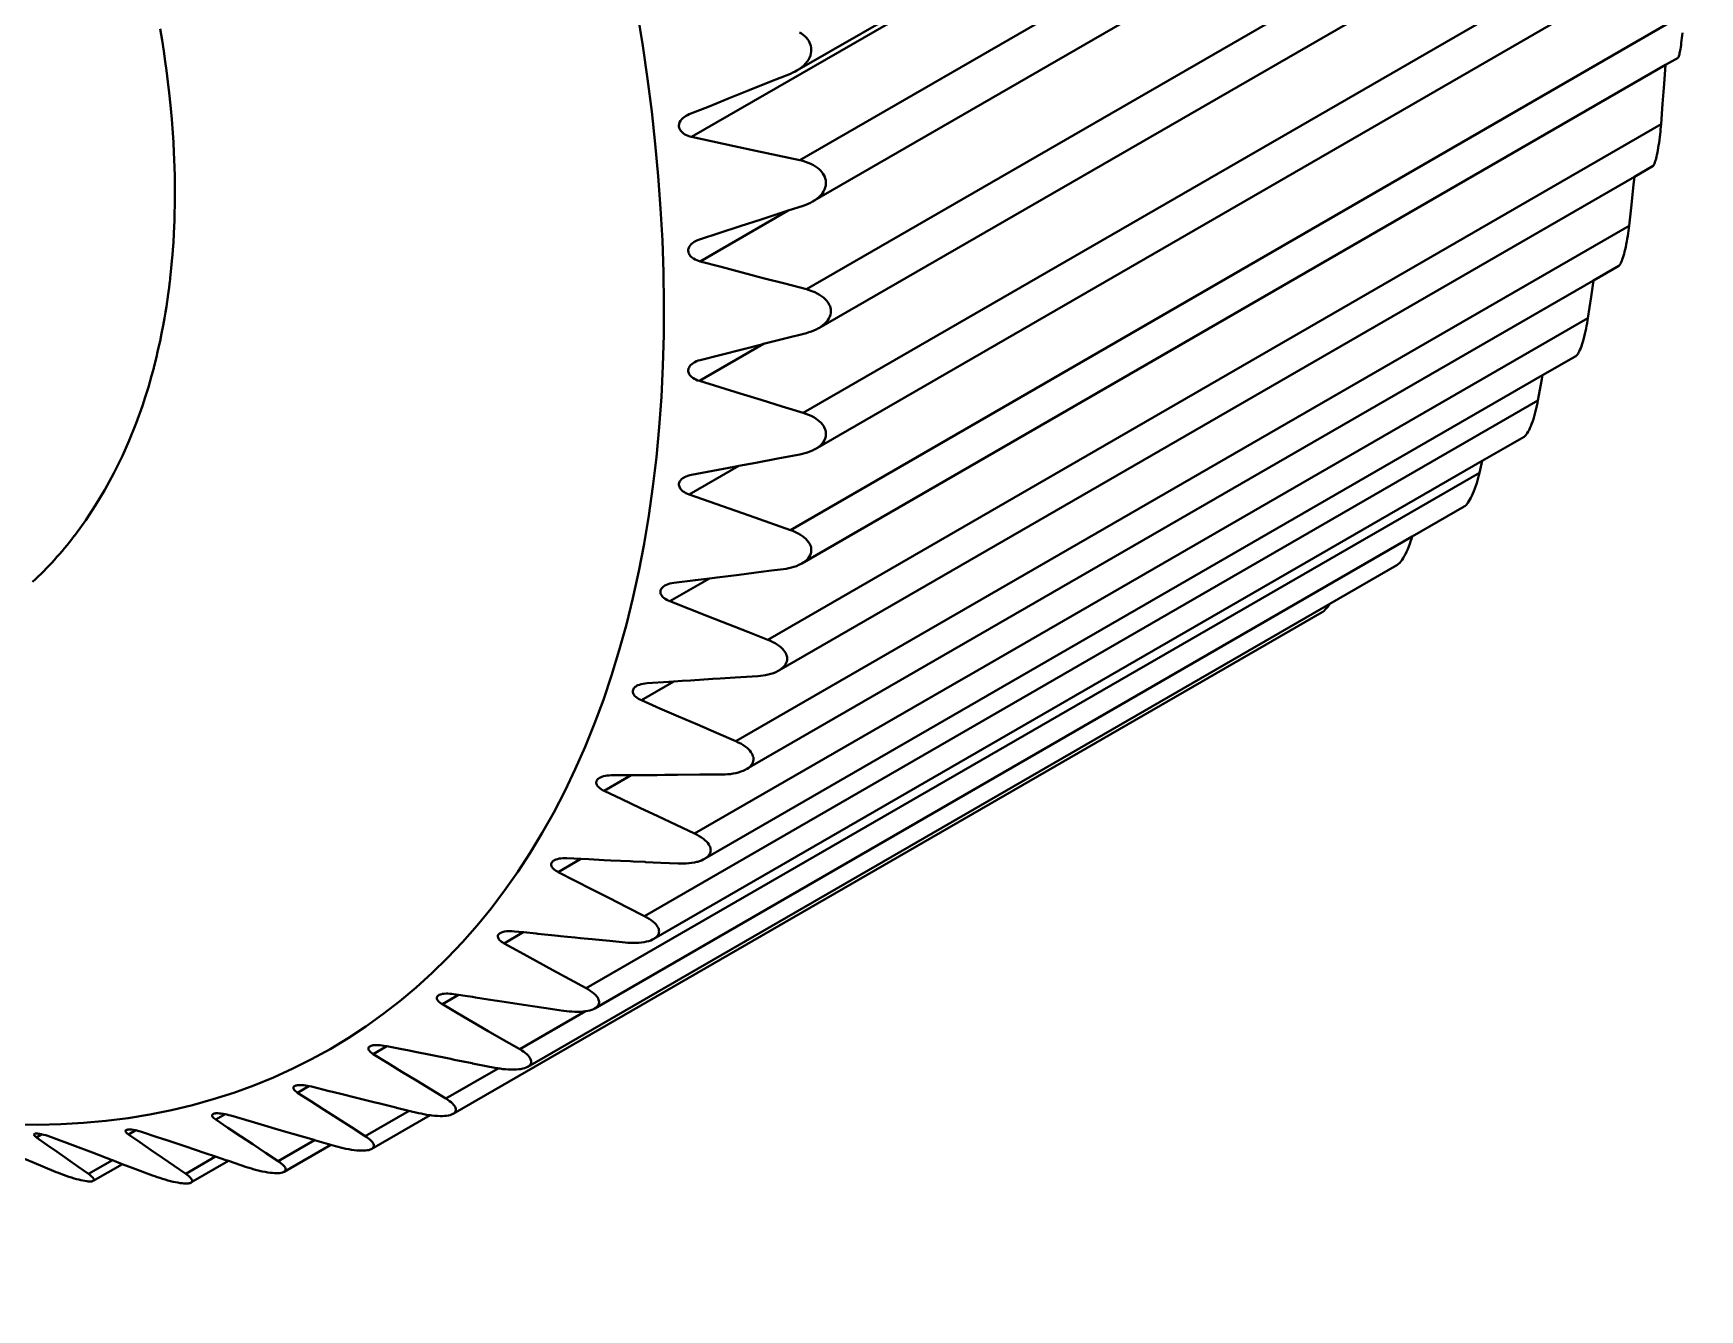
# Model space of a CAD drawing. Header units: millimetres. Extents: x 15 to 415, y 5 to 292.
# Drawn here: x 333.698 to 336.539, y 120.705 to 122.882 of the extents above; entities that cross this region are included whole.
import ezdxf

# ---------------------------------------------------------------- set-up
doc = ezdxf.new("R2010")
doc.units = ezdxf.units.MM
doc.layers.add('Geometries', color=7, linetype='Continuous')

msp = doc.modelspace()

# ---------------------------------------------------------------- linework, layer by layer
at = {"layer": 'Geometries', "linetype": 'Continuous', "lineweight": 40}
for p, q in [((334.8203, 122.7057), (336.5239, 123.6893)), ((334.9994, 122.8189), (336.5114, 123.6918)), ((336.5282, 123.5455), (335.0048, 122.666)), ((335.0266, 122.5954), (336.5336, 123.4655)), ((336.5394, 123.3254), (335.016, 122.4458)), ((335.0371, 122.3796), (336.5365, 123.2452)), ((336.534, 123.1145), (335.0106, 122.235)), ((335.031, 122.1732), (336.5175, 123.0315)), ((336.512, 122.9146), (334.9886, 122.0351)), ((335.0082, 121.9779), (336.4814, 122.8285)), ((336.4814, 122.8285), (336.5026, 122.8407)), ((336.4736, 122.7274), (334.9502, 121.8478)), ((336.4283, 122.6379), (336.4599, 122.6562)), ((334.9689, 121.7953), (336.4283, 122.6379)), ((334.8348, 122.4933), (334.985, 122.58)), ((334.985, 122.58), (335.0106, 122.5884)), ((336.419, 122.5543), (334.8956, 121.6747)), ((336.3582, 122.461), (336.4016, 122.486)), ((334.9134, 121.6268), (336.3582, 122.461)), ((336.3488, 122.3966), (335.2891, 121.7848)), ((334.8334, 122.2894), (334.9428, 122.3525)), ((336.2715, 122.299), (336.3281, 122.3317)), ((333.903, 122.3121), (333.9028, 122.3114)), ((334.8422, 121.4738), (336.2715, 122.299)), ((336.2635, 122.2558), (334.7401, 121.3762)), ((336.1683, 122.153), (336.24, 122.1943)), ((334.7559, 121.3375), (336.1683, 122.153)), ((334.8161, 122.0956), (334.9006, 122.1444)), ((336.1684, 122.153), (336.1638, 122.1329)), ((336.1638, 122.1329), (334.6404, 121.2533)), ((336.0491, 122.0238), (336.1379, 122.0751)), ((334.6551, 121.219), (336.0491, 122.0238)), ((335.9087, 121.9091), (336.0228, 121.975)), ((334.783, 121.9135), (334.8507, 121.9526)), ((334.9563, 121.9658), (334.977, 121.9684)), ((334.4135, 121.0391), (335.8955, 121.8947)), ((334.5407, 121.1193), (335.9087, 121.9091)), ((334.7345, 121.7446), (334.7899, 121.7766)), ((334.7854, 121.7763), (334.7899, 121.7766)), ((334.7899, 121.7766), (334.8044, 121.7775)), ((334.8254, 121.5171), (335.2837, 121.7817)), ((335.2891, 121.7848), (335.2837, 121.7817)), ((334.6709, 121.5902), (334.717, 121.6168)), ((334.6833, 121.6166), (334.7169, 121.6168)), ((334.7613, 121.6171), (334.7743, 121.6172)), ((334.7839, 121.6173), (334.7743, 121.6172)), ((334.5927, 121.4516), (334.6314, 121.4739)), ((334.6076, 121.4751), (334.6313, 121.4739)), ((334.7409, 121.4687), (334.7418, 121.4686)), ((334.7675, 121.4674), (334.7418, 121.4686)), ((334.7974, 121.4661), (334.7675, 121.4674)), ((334.5005, 121.3299), (334.5332, 121.3487)), ((334.5179, 121.3503), (334.5331, 121.3487)), ((334.5331, 121.3487), (334.534, 121.3487)), ((334.6088, 121.3411), (334.5965, 121.3423)), ((334.6219, 121.3398), (334.6088, 121.3411)), ((334.707, 121.3313), (334.6805, 121.334)), ((334.3951, 121.226), (334.4228, 121.242)), ((334.4148, 121.2432), (334.4227, 121.242)), ((334.4227, 121.242), (334.4342, 121.2402)), ((334.4463, 121.2384), (334.4342, 121.2402)), ((334.6394, 121.2141), (334.5271, 121.1493)), ((334.6017, 121.215), (334.5684, 121.22)), ((334.6025, 121.2149), (334.6017, 121.215)), ((334.2774, 121.1409), (334.3007, 121.1544)), ((334.2992, 121.1547), (334.3007, 121.1544)), ((334.3007, 121.1544), (334.3259, 121.1493)), ((334.4462, 121.1253), (334.4151, 121.1314)), ((334.4904, 121.1166), (334.4011, 121.065)), ((334.4846, 121.1177), (334.4701, 121.1205)), ((334.1482, 121.0751), (334.1677, 121.0864)), ((334.172, 121.0854), (334.2022, 121.0779)), ((334.0087, 121.0293), (334.0245, 121.0384)), ((334.3383, 121.0444), (334.2634, 121.0011)), ((334.2747, 120.9792), (334.3742, 121.0366)), ((334.3157, 121.0499), (334.2864, 121.0571)), ((334.3382, 121.0444), (334.3544, 121.0404)), ((333.8599, 121.0038), (333.8723, 121.0109)), ((333.7031, 120.9987), (333.7123, 121.0041)), ((333.8871, 121.0068), (333.9038, 121.0012)), ((334.1773, 120.9941), (334.1151, 120.9582)), ((334.1253, 120.9399), (334.2051, 120.986)), ((334.1773, 120.9941), (334.2051, 120.9861)), ((334.2051, 120.9861), (334.2129, 120.9838)), ((333.8323, 120.9598), (333.7917, 120.9364)), ((333.7995, 120.9246), (333.8494, 120.9534)), ((333.8323, 120.9598), (333.8493, 120.9534)), ((334.0083, 120.966), (333.9575, 120.9366)), ((333.9664, 120.9217), (334.0303, 120.9586)), ((334.0303, 120.9586), (334.0612, 120.9483))]:
    msp.add_line(p, q, dxfattribs=at)
at = {"layer": 'Geometries', "linetype": 'Continuous', "lineweight": 40, "flags": 128}
for points in [[(333.939, 122.6024), (333.939, 122.6066), (333.939, 122.6144), (333.939, 122.6211), (333.9389, 122.6274), (333.9387, 122.6394), (333.9383, 122.6533), (333.9379, 122.6671), (333.9374, 122.6791), (333.9364, 122.697), (333.9349, 122.7199), (333.9337, 122.736), (333.9315, 122.7598), (333.9293, 122.7809), (333.9272, 122.7997), (333.9247, 122.8191), (333.9226, 122.8345), (333.9201, 122.8519), (333.9171, 122.8709), (333.914, 122.89)], [(335.0045, 122.8841), (335.0078, 122.8819), (335.011, 122.8795), (335.014, 122.8769), (335.0162, 122.8746), (335.0182, 122.8721), (335.0199, 122.8695), (335.0214, 122.8668), (335.0227, 122.864), (335.0236, 122.861), (335.0242, 122.858), (335.0244, 122.855), (335.0243, 122.8514), (335.0238, 122.8478), (335.0228, 122.8444), (335.0214, 122.8409), (335.0196, 122.8375), (335.0174, 122.8343), (335.0146, 122.8309), (335.0115, 122.8277), (335.008, 122.8247), (335.0043, 122.822), (335.0006, 122.8196), (334.9994, 122.8189)], [(336.5026, 122.8407), (336.5029, 122.841), (336.5033, 122.8417), (336.5037, 122.8426), (336.5041, 122.8437), (336.5045, 122.845), (336.5049, 122.8466), (336.5053, 122.8485), (336.5057, 122.8507), (336.5062, 122.8531), (336.5066, 122.8557), (336.5071, 122.8591), (336.5076, 122.8627), (336.5081, 122.8664), (336.5085, 122.8705), (336.509, 122.8746), (336.5094, 122.8788), (336.5099, 122.8836)], [(336.4814, 122.8285), (336.4789, 122.7962), (336.4763, 122.762), (336.4736, 122.7274)], [(334.8161, 122.7444), (334.8499, 122.7579), (334.8841, 122.7717), (334.9186, 122.7855), (334.9534, 122.7995), (334.9886, 122.8136)], [(334.9994, 122.8189), (334.9967, 122.8174), (334.9927, 122.8154), (334.9886, 122.8136)], [(334.8203, 122.7057), (334.8173, 122.7065), (334.8143, 122.7075), (334.8114, 122.7087), (334.8087, 122.7101), (334.8066, 122.7115), (334.8046, 122.7131), (334.8028, 122.7148), (334.8016, 122.7164), (334.8005, 122.718), (334.7996, 122.7198), (334.799, 122.7217), (334.7987, 122.7236), (334.7986, 122.7255), (334.7988, 122.7272), (334.7992, 122.7289), (334.7998, 122.7306), (334.8012, 122.7331), (334.8029, 122.7354), (334.805, 122.7376), (334.8074, 122.7396), (334.81, 122.7414), (334.8107, 122.7418)], [(334.8107, 122.7418), (334.813, 122.743), (334.8161, 122.7444)], [(336.4599, 122.6562), (336.4603, 122.6565), (336.4609, 122.6571), (336.4614, 122.6579), (336.462, 122.6591), (336.4626, 122.6605), (336.4632, 122.6622), (336.4638, 122.6641), (336.4645, 122.6664), (336.4651, 122.6688), (336.4659, 122.672), (336.4666, 122.6754), (336.4674, 122.679), (336.4681, 122.683), (336.4688, 122.687), (336.4694, 122.6911), (336.4701, 122.6959), (336.4708, 122.7007), (336.4714, 122.7055), (336.4719, 122.7102), (336.4724, 122.7146), (336.4728, 122.7189), (336.4732, 122.7232), (336.4736, 122.7274)], [(335.0048, 122.666), (334.9672, 122.674), (334.9299, 122.682), (334.893, 122.69), (334.8565, 122.6979), (334.8203, 122.7057)], [(335.0048, 122.666), (335.0097, 122.6648), (335.0145, 122.6634), (335.0192, 122.6617), (335.0237, 122.6597), (335.0281, 122.6574), (335.0315, 122.6554), (335.0347, 122.6531), (335.0377, 122.6506), (335.0405, 122.6479), (335.0425, 122.6456), (335.0443, 122.6431), (335.0459, 122.6405), (335.0472, 122.6378), (335.0482, 122.635), (335.0489, 122.6321), (335.0493, 122.6292), (335.0494, 122.6263), (335.049, 122.6228), (335.0482, 122.6195), (335.047, 122.6162), (335.0453, 122.6129), (335.0432, 122.6097), (335.0409, 122.6068), (335.0378, 122.6036), (335.0344, 122.6007), (335.0308, 122.598), (335.0269, 122.5956), (335.0266, 122.5954)], [(336.4283, 122.6379), (336.4268, 122.6248), (336.423, 122.5897), (336.419, 122.5543)], [(333.9389, 122.5977), (333.9389, 122.5978), (333.939, 122.6024)], [(333.9096, 122.339), (333.9113, 122.3464), (333.9137, 122.3573), (333.9164, 122.3701), (333.919, 122.384), (333.9213, 122.3967), (333.923, 122.4068), (333.9246, 122.4163), (333.9259, 122.425), (333.9264, 122.4283), (333.9271, 122.4336), (333.9281, 122.4412), (333.9292, 122.449), (333.9299, 122.4549), (333.9304, 122.4588), (333.9307, 122.4622), (333.9312, 122.4659), (333.9316, 122.4702), (333.9328, 122.4818), (333.934, 122.4941), (333.9349, 122.5044), (333.9355, 122.5131), (333.9364, 122.5257), (333.9372, 122.5407), (333.9378, 122.5527), (333.9382, 122.5624), (333.9384, 122.5688), (333.9386, 122.5772), (333.9388, 122.5877), (333.9389, 122.5977)], [(334.8334, 122.5306), (334.8681, 122.5419), (334.9032, 122.5533), (334.9387, 122.5649), (334.9744, 122.5766), (334.985, 122.58)], [(335.0266, 122.5954), (335.023, 122.5935), (335.019, 122.5916), (335.0148, 122.5899), (335.0106, 122.5884)], [(336.4016, 122.486), (336.4019, 122.4862), (336.4026, 122.4868), (336.4033, 122.4877), (336.4041, 122.4889), (336.4049, 122.4903), (336.4058, 122.4921), (336.4066, 122.4941), (336.4075, 122.4964), (336.4085, 122.4993), (336.4095, 122.5026), (336.4105, 122.5061), (336.4114, 122.5099), (336.4124, 122.5138), (336.4133, 122.5178), (336.4142, 122.5225), (336.4151, 122.5273), (336.416, 122.532), (336.4167, 122.5367), (336.4174, 122.5412), (336.418, 122.5456), (336.4185, 122.55), (336.419, 122.5543)], [(334.8348, 122.4933), (334.8318, 122.4942), (334.8289, 122.4953), (334.8262, 122.4966), (334.8235, 122.4981), (334.8215, 122.4995), (334.8196, 122.5011), (334.818, 122.5029), (334.8169, 122.5045), (334.8159, 122.5061), (334.8152, 122.5079), (334.8147, 122.5097), (334.8145, 122.5115), (334.8146, 122.5134), (334.8149, 122.515), (334.8155, 122.5166), (334.8162, 122.5182), (334.8177, 122.5205), (334.8196, 122.5227), (334.8218, 122.5247), (334.8244, 122.5265), (334.8255, 122.5271)], [(334.8255, 122.5271), (334.8271, 122.528), (334.8302, 122.5294), (334.8334, 122.5306)], [(335.016, 122.4458), (334.9791, 122.4555), (334.9425, 122.465), (334.9062, 122.4745), (334.8704, 122.4839), (334.8348, 122.4933)], [(336.3582, 122.461), (336.3541, 122.4327), (336.3488, 122.3966)], [(335.016, 122.4458), (335.0208, 122.4445), (335.0255, 122.4428), (335.0301, 122.441), (335.0345, 122.4388), (335.0386, 122.4365), (335.0419, 122.4343), (335.0449, 122.432), (335.0477, 122.4294), (335.0503, 122.4267), (335.0521, 122.4244), (335.0538, 122.4219), (335.0551, 122.4193), (335.0563, 122.4167), (335.0571, 122.414), (335.0575, 122.4112), (335.0577, 122.4083), (335.0575, 122.4055), (335.0569, 122.4023), (335.0559, 122.3991), (335.0544, 122.396), (335.0525, 122.3929), (335.0502, 122.39), (335.0476, 122.3873), (335.0443, 122.3845), (335.0407, 122.3818), (335.0372, 122.3796)], [(335.0372, 122.3796), (335.0369, 122.3795), (335.0329, 122.3773), (335.0288, 122.3755), (335.0247, 122.3739), (335.0204, 122.3725), (335.016, 122.3712)], [(336.3281, 122.3317), (336.329, 122.3323), (336.3299, 122.3332), (336.3309, 122.3344), (336.332, 122.336), (336.333, 122.3378), (336.3341, 122.3398), (336.3353, 122.3426), (336.3366, 122.3456), (336.3378, 122.3489), (336.339, 122.3525), (336.3402, 122.3563), (336.3414, 122.3603), (336.3426, 122.3649), (336.3437, 122.3695), (336.3448, 122.3743), (336.3458, 122.379), (336.3466, 122.3834), (336.3475, 122.3879), (336.3482, 122.3923), (336.3488, 122.3966)], [(334.8348, 122.325), (334.8704, 122.3341), (334.9062, 122.3432), (334.9425, 122.3524), (334.9428, 122.3525)], [(334.9428, 122.3525), (334.9791, 122.3618), (335.016, 122.3712)], [(333.903, 122.3121), (333.9037, 122.3148), (333.9076, 122.3301), (333.9096, 122.339)], [(334.8334, 122.2894), (334.8305, 122.2904), (334.8277, 122.2916), (334.825, 122.2929), (334.8225, 122.2945), (334.8206, 122.296), (334.8189, 122.2976), (334.8174, 122.2994), (334.8163, 122.3009), (334.8155, 122.3026), (334.8149, 122.3043), (334.8146, 122.306), (334.8145, 122.3078), (334.8148, 122.3096), (334.8152, 122.3111), (334.8158, 122.3126), (334.8167, 122.3141), (334.8184, 122.3162), (334.8204, 122.3182), (334.8228, 122.32), (334.8244, 122.3209)], [(334.8244, 122.3209), (334.8255, 122.3215), (334.8284, 122.3229), (334.8315, 122.3241), (334.8348, 122.325)], [(333.7674, 122.025), (333.7677, 122.0254), (333.777, 122.0378), (333.7871, 122.0519), (333.8038, 122.0774), (333.8196, 122.1037), (333.8349, 122.1319), (333.8495, 122.1616), (333.861, 122.1877), (333.8728, 122.2171), (333.8836, 122.2472), (333.8885, 122.2618), (333.8937, 122.2789), (333.8992, 122.2979), (333.9028, 122.3114)], [(335.0106, 122.235), (334.9744, 122.246), (334.9387, 122.257), (334.9032, 122.2678), (334.8681, 122.2786), (334.8334, 122.2894)], [(336.2715, 122.299), (336.2703, 122.2923), (336.2635, 122.2558)], [(335.0106, 122.235), (335.0153, 122.2334), (335.0198, 122.2316), (335.0242, 122.2296), (335.0285, 122.2274), (335.0324, 122.2249), (335.0355, 122.2227), (335.0384, 122.2203), (335.041, 122.2177), (335.0433, 122.215), (335.045, 122.2127), (335.0464, 122.2103), (335.0476, 122.2078), (335.0485, 122.2052), (335.0491, 122.2026), (335.0494, 122.1999), (335.0493, 122.1972), (335.0489, 122.1945), (335.048, 122.1914), (335.0467, 122.1884), (335.045, 122.1856), (335.0429, 122.1828), (335.0404, 122.1801), (335.0376, 122.1777), (335.0341, 122.1751), (335.031, 122.1732)], [(336.24, 122.1943), (336.2407, 122.1948), (336.2418, 122.1957), (336.243, 122.197), (336.2443, 122.1986), (336.2455, 122.2004), (336.247, 122.2029), (336.2485, 122.2057), (336.25, 122.2088), (336.2515, 122.2122), (336.2529, 122.2159), (336.2543, 122.2197), (336.2558, 122.2242), (336.2572, 122.2287), (336.2585, 122.2334), (336.2597, 122.2381), (336.2608, 122.2425), (336.2618, 122.247), (336.2627, 122.2514), (336.2635, 122.2558)], [(335.031, 122.1732), (335.0303, 122.1728), (335.0263, 122.1708), (335.0221, 122.1689), (335.0179, 122.1674), (335.0136, 122.1661), (335.0092, 122.165), (335.0048, 122.164)], [(334.8203, 122.1293), (334.8565, 122.1361), (334.893, 122.1429), (334.9006, 122.1444)], [(334.9006, 122.1444), (334.9299, 122.1499), (334.9672, 122.1569), (335.0048, 122.164)], [(334.8161, 122.0956), (334.8133, 122.0967), (334.8106, 122.098), (334.808, 122.0994), (334.8056, 122.101), (334.8038, 122.1025), (334.8022, 122.1041), (334.8009, 122.1059), (334.8, 122.1074), (334.7993, 122.109), (334.7988, 122.1106), (334.7986, 122.1123), (334.7987, 122.114), (334.7991, 122.1157), (334.7997, 122.1171), (334.8004, 122.1185), (334.8014, 122.1198), (334.8032, 122.1218), (334.8054, 122.1235), (334.8074, 122.1248)], [(334.8074, 122.1248), (334.808, 122.1251), (334.8108, 122.1265), (334.8137, 122.1276), (334.817, 122.1286), (334.8203, 122.1293)], [(336.1379, 122.0751), (336.1383, 122.0753), (336.1397, 122.0764), (336.1411, 122.0777), (336.1426, 122.0793), (336.1443, 122.0815), (336.146, 122.0841), (336.1477, 122.0869), (336.1494, 122.0902), (336.1511, 122.0936), (336.1527, 122.0972), (336.1545, 122.1016), (336.1562, 122.106), (336.1577, 122.1106), (336.1592, 122.1152), (336.1605, 122.1196), (336.1617, 122.124), (336.1628, 122.1285), (336.1638, 122.1329)], [(334.9886, 122.0351), (334.9534, 122.0474), (334.9186, 122.0596), (334.8841, 122.0716), (334.8499, 122.0837), (334.8161, 122.0956)], [(334.9886, 122.0351), (334.9931, 122.0334), (334.9975, 122.0315), (335.0018, 122.0293), (335.0058, 122.027), (335.0096, 122.0245), (335.0124, 122.0222), (335.0151, 122.0198), (335.0175, 122.0173), (335.0196, 122.0146), (335.0211, 122.0123), (335.0223, 122.0099), (335.0233, 122.0075), (335.024, 122.005), (335.0244, 122.0025), (335.0244, 122), (335.0242, 121.9974), (335.0236, 121.9949), (335.0224, 121.9921), (335.0209, 121.9893), (335.019, 121.9867), (335.0166, 121.9841), (335.0139, 121.9818), (335.0109, 121.9796), (335.0082, 121.9779)], [(336.0228, 121.975), (336.0244, 121.976), (336.026, 121.9774), (336.0279, 121.9793), (336.0299, 121.9816), (336.0318, 121.9842), (336.0338, 121.9872), (336.0357, 121.9905), (336.0375, 121.9939), (336.0396, 121.9981), (336.0415, 122.0024), (336.0433, 122.0068), (336.045, 122.0113), (336.0465, 122.0156), (336.048, 122.02), (336.0491, 122.0238)], [(335.0082, 121.9779), (335.0072, 121.9774), (335.0032, 121.9754), (334.999, 121.9736), (334.9947, 121.9721), (334.9904, 121.9709), (334.986, 121.9699), (334.9816, 121.969), (334.977, 121.9684)], [(334.7831, 121.9437), (334.7833, 121.9438), (334.7867, 121.9445), (334.7901, 121.945)], [(334.7901, 121.945), (334.8267, 121.9496), (334.8507, 121.9525)], [(334.8507, 121.9525), (334.8638, 121.9542), (334.9011, 121.9588), (334.9389, 121.9636), (334.9563, 121.9658)], [(334.783, 121.9135), (334.7803, 121.9147), (334.7777, 121.916), (334.7753, 121.9175), (334.773, 121.9191), (334.7714, 121.9206), (334.7699, 121.9222), (334.7687, 121.9239), (334.7679, 121.9254), (334.7674, 121.927), (334.767, 121.9285), (334.767, 121.9301), (334.7672, 121.9317), (334.7677, 121.9333), (334.7684, 121.9346), (334.7693, 121.9359), (334.7704, 121.9371), (334.7724, 121.9388), (334.7747, 121.9403)], [(334.7747, 121.9403), (334.7747, 121.9403), (334.7774, 121.9417), (334.7803, 121.9428), (334.7831, 121.9437)], [(334.9502, 121.8478), (334.9161, 121.8612), (334.8823, 121.8744), (334.8489, 121.8875), (334.8158, 121.9006), (334.783, 121.9135)], [(335.8955, 121.8947), (335.8967, 121.8955), (335.8989, 121.8972), (335.901, 121.8992), (335.9032, 121.9015), (335.9054, 121.9043), (335.9076, 121.9073), (335.9087, 121.9091)], [(334.9502, 121.8478), (334.9545, 121.846), (334.9588, 121.844), (334.9628, 121.8418), (334.9667, 121.8394), (334.9702, 121.8368), (334.9729, 121.8345), (334.9753, 121.8321), (334.9775, 121.8296), (334.9794, 121.827), (334.9807, 121.8248), (334.9817, 121.8225), (334.9825, 121.8202), (334.983, 121.8178), (334.9831, 121.8154), (334.983, 121.813), (334.9825, 121.8107), (334.9817, 121.8084), (334.9803, 121.8057), (334.9785, 121.8032), (334.9764, 121.8009), (334.9738, 121.7986), (334.9709, 121.7965), (334.9689, 121.7953)], [(334.7443, 121.7737), (334.7813, 121.776), (334.7854, 121.7763)], [(334.8044, 121.7775), (334.8186, 121.7784), (334.8564, 121.7809), (334.8687, 121.7817)], [(334.8687, 121.7817), (334.8945, 121.7833), (334.933, 121.7859)], [(334.9689, 121.7953), (334.9677, 121.7947), (334.9638, 121.7928), (334.9597, 121.7911), (334.9554, 121.7897), (334.9509, 121.7885), (334.9465, 121.7876), (334.9421, 121.7868), (334.9375, 121.7862), (334.933, 121.7859)], [(334.7345, 121.7446), (334.7319, 121.7458), (334.7294, 121.7472), (334.7271, 121.7487), (334.725, 121.7504), (334.7235, 121.7518), (334.7222, 121.7534), (334.7211, 121.7551), (334.7204, 121.7565), (334.72, 121.758), (334.7198, 121.7594), (334.7199, 121.7609), (334.7203, 121.7624), (334.7209, 121.7638), (334.7217, 121.765), (334.7227, 121.7662), (334.7239, 121.7673), (334.726, 121.7688), (334.7265, 121.7691)], [(334.7265, 121.7691), (334.7285, 121.7701), (334.7313, 121.7712), (334.7343, 121.7721), (334.7374, 121.7728), (334.7408, 121.7733), (334.7443, 121.7737)], [(334.8956, 121.6747), (334.8627, 121.6889), (334.8302, 121.703), (334.798, 121.7169), (334.7661, 121.7308), (334.7345, 121.7446)], [(334.8956, 121.6747), (334.8998, 121.6728), (334.9039, 121.6707), (334.9078, 121.6684), (334.9114, 121.666), (334.9147, 121.6634), (334.9172, 121.6611), (334.9194, 121.6588), (334.9214, 121.6563), (334.923, 121.6538), (334.9241, 121.6517), (334.9249, 121.6495), (334.9255, 121.6473), (334.9257, 121.645), (334.9257, 121.6428), (334.9253, 121.6406), (334.9246, 121.6384), (334.9236, 121.6363), (334.922, 121.6339), (334.92, 121.6317), (334.9176, 121.6296), (334.9148, 121.6277), (334.9134, 121.6268)], [(334.6709, 121.5902), (334.6684, 121.5915), (334.666, 121.5929), (334.6638, 121.5944), (334.6619, 121.5961), (334.6605, 121.5975), (334.6593, 121.599), (334.6584, 121.6006), (334.6579, 121.602), (334.6576, 121.6034), (334.6576, 121.6047), (334.6578, 121.6061), (334.6583, 121.6074), (334.6591, 121.6087), (334.66, 121.6098), (334.6611, 121.6108), (334.6623, 121.6117), (334.6633, 121.6123)], [(334.6633, 121.6123), (334.6646, 121.613), (334.6672, 121.6141), (334.6701, 121.615), (334.6732, 121.6157), (334.6764, 121.6162), (334.6798, 121.6165), (334.6833, 121.6166)], [(334.7169, 121.6168), (334.7205, 121.6168), (334.758, 121.6171), (334.7613, 121.6171)], [(334.7839, 121.6173), (334.7959, 121.6174), (334.8342, 121.6177), (334.8729, 121.618)], [(334.8815, 121.6183), (334.8775, 121.6181), (334.8729, 121.618)], [(334.9134, 121.6268), (334.9118, 121.6259), (334.9084, 121.6243), (334.9044, 121.6228), (334.9001, 121.6214), (334.8957, 121.6203), (334.8911, 121.6195), (334.8866, 121.6188), (334.8821, 121.6184), (334.8815, 121.6183)], [(334.8254, 121.5171), (334.7939, 121.5319), (334.7627, 121.5467), (334.7318, 121.5613), (334.7012, 121.5758), (334.6709, 121.5902)], [(334.8254, 121.5171), (334.8295, 121.5151), (334.8333, 121.5129), (334.837, 121.5106), (334.8403, 121.5082), (334.8434, 121.5056), (334.8457, 121.5034), (334.8477, 121.5011), (334.8494, 121.4988), (334.8508, 121.4963), (334.8517, 121.4943), (334.8524, 121.4922), (334.8527, 121.4902), (334.8528, 121.4881), (334.8525, 121.4861), (334.8519, 121.484), (334.851, 121.4821), (334.8498, 121.4802), (334.848, 121.4781), (334.8458, 121.4762), (334.8432, 121.4744), (334.8422, 121.4738)], [(334.5927, 121.4516), (334.5903, 121.4529), (334.588, 121.4543), (334.586, 121.4558), (334.5843, 121.4574), (334.583, 121.4588), (334.582, 121.4603), (334.5812, 121.4618), (334.5808, 121.4631), (334.5807, 121.4644), (334.5808, 121.4656), (334.5811, 121.4669), (334.5818, 121.4681), (334.5827, 121.4692), (334.5837, 121.4701), (334.5849, 121.471), (334.5855, 121.4714)], [(334.5855, 121.4714), (334.5862, 121.4718), (334.5886, 121.4728), (334.5913, 121.4737), (334.5943, 121.4744), (334.5974, 121.4748), (334.6007, 121.4751), (334.6041, 121.4752), (334.6076, 121.4751)], [(334.6313, 121.4739), (334.6448, 121.4733), (334.6709, 121.472)], [(334.6709, 121.472), (334.6824, 121.4715), (334.7157, 121.4699)], [(334.7157, 121.4699), (334.7204, 121.4697), (334.7409, 121.4687)], [(334.8109, 121.4661), (334.8066, 121.4659), (334.802, 121.4659), (334.7974, 121.4661)], [(334.8307, 121.4691), (334.8293, 121.4688), (334.8249, 121.4678), (334.8203, 121.467), (334.8157, 121.4665), (334.8112, 121.4661), (334.8109, 121.4661)], [(334.8422, 121.4738), (334.8402, 121.4727), (334.837, 121.4713), (334.8335, 121.47), (334.8307, 121.4691)], [(334.7401, 121.3762), (334.71, 121.3915), (334.6802, 121.4067), (334.6508, 121.4218), (334.6216, 121.4367), (334.5927, 121.4516)], [(334.4938, 121.3474), (334.4947, 121.3479), (334.4961, 121.3485), (334.4986, 121.3493), (334.5014, 121.35), (334.5045, 121.3504), (334.5077, 121.3506), (334.5092, 121.3507)], [(334.5092, 121.3507), (334.5109, 121.3507), (334.5144, 121.3506), (334.5179, 121.3503)], [(334.534, 121.3487), (334.555, 121.3465), (334.5577, 121.3463)], [(334.7401, 121.3762), (334.744, 121.3742), (334.7476, 121.372), (334.751, 121.3697), (334.7542, 121.3673), (334.757, 121.3648), (334.7591, 121.3626), (334.7608, 121.3604), (334.7623, 121.3582), (334.7635, 121.3559), (334.7642, 121.354), (334.7646, 121.3521), (334.7648, 121.3502), (334.7646, 121.3483), (334.7642, 121.3465), (334.7634, 121.3446), (334.7623, 121.3429), (334.7609, 121.3413), (334.7588, 121.3395), (334.7564, 121.3378), (334.7559, 121.3375)], [(334.5005, 121.3299), (334.4982, 121.3312), (334.4962, 121.3326), (334.4943, 121.3341), (334.4927, 121.3356), (334.4916, 121.337), (334.4907, 121.3384), (334.4901, 121.3398), (334.4898, 121.3409), (334.4898, 121.3421), (334.49, 121.3433), (334.4905, 121.3444), (334.4913, 121.3454), (334.4923, 121.3464), (334.4934, 121.3472), (334.4938, 121.3474)], [(334.6404, 121.2533), (334.6119, 121.2689), (334.5836, 121.2843), (334.5556, 121.2996), (334.5279, 121.3148), (334.5005, 121.3299)], [(334.5577, 121.3463), (334.5924, 121.3427), (334.5965, 121.3423)], [(334.6219, 121.3398), (334.6302, 121.339), (334.6508, 121.3369)], [(334.6508, 121.3369), (334.6684, 121.3352), (334.6805, 121.334)], [(334.7559, 121.3375), (334.7537, 121.3363), (334.7505, 121.335), (334.7471, 121.3338), (334.7435, 121.3329), (334.7392, 121.332), (334.7347, 121.3313), (334.7301, 121.3309), (334.7254, 121.3307), (334.7208, 121.3306), (334.7162, 121.3307), (334.7116, 121.3309), (334.707, 121.3313)], [(334.3951, 121.226), (334.393, 121.2274), (334.3911, 121.2287), (334.3894, 121.2302), (334.3879, 121.2316), (334.3869, 121.2329), (334.3862, 121.2342), (334.3858, 121.2355), (334.3856, 121.2366), (334.3857, 121.2376), (334.3861, 121.2386), (334.3867, 121.2395), (334.3876, 121.2404), (334.3887, 121.2412), (334.3889, 121.2414)], [(334.3889, 121.2414), (334.3899, 121.2419), (334.3913, 121.2424), (334.3928, 121.2429), (334.3954, 121.2435), (334.3982, 121.2439), (334.4014, 121.2441), (334.4046, 121.2441), (334.4079, 121.244), (334.4114, 121.2437), (334.4148, 121.2432)], [(334.4463, 121.2384), (334.4516, 121.2376), (334.4731, 121.2343)], [(334.6404, 121.2533), (334.6441, 121.2512), (334.6475, 121.249), (334.6507, 121.2468), (334.6536, 121.2444), (334.6561, 121.242), (334.658, 121.24), (334.6595, 121.2379), (334.6608, 121.2357), (334.6617, 121.2336), (334.6622, 121.2319), (334.6624, 121.2301), (334.6624, 121.2284), (334.662, 121.2267), (334.6614, 121.2251), (334.6604, 121.2235), (334.6591, 121.222), (334.6575, 121.2206), (334.6553, 121.2191), (334.6551, 121.219)], [(334.5271, 121.1493), (334.5002, 121.1649), (334.4735, 121.1803), (334.4471, 121.1957), (334.421, 121.2109), (334.3951, 121.226)], [(334.4731, 121.2343), (334.4888, 121.232), (334.5007, 121.2302)], [(334.5007, 121.2302), (334.5263, 121.2263), (334.5642, 121.2206), (334.5684, 121.22)], [(334.6308, 121.2133), (334.6302, 121.2132), (334.6255, 121.2131), (334.6208, 121.2132), (334.6162, 121.2134), (334.6116, 121.2138), (334.607, 121.2143), (334.6025, 121.2149)], [(334.6394, 121.2141), (334.6393, 121.2141), (334.6348, 121.2136), (334.6308, 121.2133)], [(334.6551, 121.219), (334.6527, 121.2178), (334.6498, 121.2166), (334.6465, 121.2156), (334.643, 121.2147), (334.6394, 121.2141)], [(334.2774, 121.1409), (334.2754, 121.1422), (334.2736, 121.1435), (334.2721, 121.1449), (334.2708, 121.1463), (334.27, 121.1475), (334.2694, 121.1486), (334.2691, 121.1498), (334.2691, 121.1507), (334.2693, 121.1516), (334.2698, 121.1525), (334.2705, 121.1533), (334.2715, 121.154), (334.2717, 121.1541)], [(334.2717, 121.1541), (334.2727, 121.1547), (334.274, 121.1551), (334.2754, 121.1555), (334.277, 121.1559), (334.2797, 121.1562), (334.2826, 121.1564), (334.2858, 121.1563), (334.2886, 121.1562)], [(334.2886, 121.1562), (334.289, 121.1561), (334.2923, 121.1558), (334.2958, 121.1553), (334.2992, 121.1547)], [(334.3259, 121.1493), (334.3356, 121.1474), (334.3517, 121.1441)], [(334.5271, 121.1493), (334.5305, 121.1472), (334.5337, 121.1451), (334.5367, 121.1428), (334.5393, 121.1406), (334.5416, 121.1383), (334.5432, 121.1363), (334.5446, 121.1344), (334.5456, 121.1324), (334.5463, 121.1305), (334.5466, 121.1289), (334.5466, 121.1274), (334.5464, 121.1258), (334.5458, 121.1244), (334.545, 121.1229), (334.5438, 121.1216), (334.5423, 121.1204), (334.5407, 121.1193)], [(334.4011, 121.065), (334.3758, 121.0804), (334.3508, 121.0957), (334.3261, 121.1109), (334.3016, 121.1259), (334.2774, 121.1409)], [(334.3517, 121.1441), (334.3723, 121.14), (334.4094, 121.1326), (334.4151, 121.1314)], [(334.4462, 121.1253), (334.4468, 121.1251), (334.4701, 121.1205)], [(334.4904, 121.1166), (334.4891, 121.1168), (334.4846, 121.1177)], [(334.5092, 121.1145), (334.5076, 121.1146), (334.5028, 121.115), (334.4983, 121.1155), (334.4937, 121.1161), (334.4904, 121.1166)], [(334.5407, 121.1193), (334.5406, 121.1192), (334.5382, 121.118), (334.5354, 121.117), (334.5324, 121.1162), (334.529, 121.1155), (334.5253, 121.115), (334.5215, 121.1146), (334.517, 121.1144), (334.5123, 121.1144), (334.5092, 121.1145)], [(334.1482, 121.0751), (334.1464, 121.0764), (334.1448, 121.0777), (334.1434, 121.079), (334.1423, 121.0802), (334.1416, 121.0813), (334.1412, 121.0824), (334.141, 121.0834), (334.1411, 121.0842), (334.1415, 121.085), (334.142, 121.0857), (334.1429, 121.0863), (334.143, 121.0864)], [(334.143, 121.0864), (334.144, 121.0868), (334.1453, 121.0873), (334.1466, 121.0876), (334.1481, 121.0879), (334.1498, 121.088), (334.1525, 121.0881), (334.1555, 121.0881), (334.1587, 121.0878), (334.1619, 121.0874), (334.1652, 121.0869), (334.1677, 121.0864)], [(334.2634, 121.0011), (334.2399, 121.0162), (334.2166, 121.0311), (334.1936, 121.0459), (334.1708, 121.0606), (334.1482, 121.0751)], [(334.1677, 121.0864), (334.1687, 121.0862), (334.172, 121.0854)], [(334.2022, 121.0779), (334.2078, 121.0765), (334.2265, 121.0719)], [(334.2265, 121.0719), (334.2439, 121.0676), (334.2804, 121.0586), (334.2864, 121.0571)], [(334.4011, 121.065), (334.4043, 121.063), (334.4072, 121.0609), (334.4099, 121.0587), (334.4123, 121.0566), (334.4144, 121.0544), (334.4158, 121.0526), (334.4169, 121.0508), (334.4177, 121.0491), (334.4181, 121.0473), (334.4182, 121.0459), (334.4181, 121.0446), (334.4176, 121.0433), (334.4169, 121.042), (334.4159, 121.0409), (334.4146, 121.0398), (334.4135, 121.0391)], [(334.0087, 121.0293), (334.007, 121.0305), (334.0056, 121.0317), (334.0043, 121.0329), (334.0034, 121.0341), (334.0028, 121.035), (334.0026, 121.0359), (334.0025, 121.0368), (334.0028, 121.0375), (334.0032, 121.0381), (334.0039, 121.0386), (334.004, 121.0387)], [(334.004, 121.0387), (334.0048, 121.0391), (334.006, 121.0394), (334.0074, 121.0397), (334.0088, 121.0399), (334.0104, 121.04), (334.0121, 121.04), (334.0149, 121.0398), (334.0179, 121.0395), (334.0211, 121.0391), (334.0243, 121.0385), (334.0245, 121.0384)], [(334.0245, 121.0384), (334.0276, 121.0378), (334.031, 121.0369), (334.0343, 121.036)], [(334.0343, 121.036), (334.0693, 121.0257), (334.0975, 121.0174)], [(334.3157, 121.0499), (334.3172, 121.0495), (334.3382, 121.0444)], [(334.3742, 121.0366), (334.3725, 121.0368), (334.3679, 121.0376), (334.3634, 121.0384), (334.3589, 121.0394), (334.3544, 121.0404)], [(334.4135, 121.0391), (334.4129, 121.0388), (334.411, 121.0379), (334.4085, 121.037), (334.4055, 121.0363), (334.4024, 121.0358), (334.3988, 121.0355), (334.3951, 121.0353), (334.3912, 121.0352), (334.3866, 121.0354), (334.382, 121.0357), (334.3772, 121.0362), (334.3742, 121.0366)], [(333.8599, 121.0038), (333.8584, 121.0049), (333.8571, 121.006), (333.856, 121.0071), (333.8553, 121.0081), (333.8548, 121.0089), (333.8547, 121.0097), (333.8548, 121.0104), (333.8551, 121.0109), (333.8557, 121.0114), (333.8558, 121.0114)], [(333.8558, 121.0114), (333.8565, 121.0117), (333.8575, 121.012), (333.8588, 121.0122), (333.8602, 121.0123), (333.8617, 121.0123), (333.8633, 121.0122), (333.865, 121.0121), (333.8679, 121.0117), (333.8709, 121.0112), (333.8723, 121.0109)], [(333.8723, 121.0109), (333.8741, 121.0105), (333.8773, 121.0097), (333.8805, 121.0089), (333.8838, 121.0079), (333.8871, 121.0068)], [(334.1151, 120.9582), (334.0934, 120.9727), (334.0719, 120.987), (334.0506, 121.0012), (334.0295, 121.0153), (334.0087, 121.0293)], [(334.0975, 121.0174), (334.1047, 121.0153), (334.1205, 121.0107)], [(334.1205, 121.0107), (334.1404, 121.0049), (334.1764, 120.9944), (334.1773, 120.9941)], [(333.7031, 120.9987), (333.7017, 120.9998), (333.7006, 121.0008), (333.6997, 121.0017), (333.6991, 121.0026), (333.6988, 121.0033), (333.6987, 121.0039), (333.699, 121.0044), (333.6994, 121.0047), (333.6995, 121.0048)], [(333.6995, 121.0048), (333.7001, 121.005), (333.701, 121.0052), (333.7016, 121.0053)], [(333.7016, 121.0053), (333.7021, 121.0053), (333.7034, 121.0054), (333.7049, 121.0053), (333.7064, 121.0051), (333.7081, 121.0049), (333.7098, 121.0046), (333.7123, 121.0041)], [(333.7917, 120.9364), (333.7736, 120.949), (333.7557, 120.9616), (333.738, 120.9741), (333.7205, 120.9864), (333.7031, 120.9987)], [(333.7123, 121.0041), (333.7127, 121.004), (333.7157, 121.0033), (333.7189, 121.0024), (333.7189, 121.0024)], [(333.7189, 121.0024), (333.7221, 121.0014), (333.7252, 121.0004), (333.7284, 120.9993), (333.7316, 120.9981)], [(333.7316, 120.9981), (333.7647, 120.9855), (333.7982, 120.9728), (333.832, 120.96), (333.8323, 120.9598)], [(333.9575, 120.9366), (333.9375, 120.9502), (333.9178, 120.9638), (333.8983, 120.9772), (333.879, 120.9905), (333.8599, 121.0038)], [(333.9038, 121.0012), (333.9212, 120.9953), (333.9217, 120.9951)], [(333.9217, 120.9951), (333.9557, 120.9836), (333.9905, 120.9719), (334.0083, 120.966)], [(334.2747, 120.9792), (334.2737, 120.9787), (334.2719, 120.9779), (334.2699, 120.9773), (334.2671, 120.9768), (334.2641, 120.9764), (334.2608, 120.9762), (334.2572, 120.9762), (334.2534, 120.9763), (334.2495, 120.9766), (334.2449, 120.9771), (334.2402, 120.9777), (334.2354, 120.9785), (334.2307, 120.9794), (334.2262, 120.9804), (334.2217, 120.9814), (334.2173, 120.9826), (334.2129, 120.9838)], [(334.2634, 121.0011), (334.2664, 120.9992), (334.2691, 120.9972), (334.2715, 120.9951), (334.2736, 120.9931), (334.2754, 120.9911), (334.2766, 120.9895), (334.2775, 120.9879), (334.2781, 120.9863), (334.2783, 120.9848), (334.2782, 120.9836), (334.2779, 120.9825), (334.2773, 120.9814), (334.2764, 120.9804), (334.2752, 120.9795), (334.2747, 120.9792)], [(333.6633, 120.9703), (333.666, 120.9691), (333.699, 120.9553), (333.7323, 120.9414)], [(333.8493, 120.9534), (333.8661, 120.9471), (333.9006, 120.9341)], [(334.0083, 120.966), (334.0257, 120.9601), (334.0303, 120.9586)], [(334.1151, 120.9582), (334.1178, 120.9563), (334.1203, 120.9544), (334.1225, 120.9526), (334.1244, 120.9507), (334.1259, 120.9489), (334.1268, 120.9475), (334.1275, 120.9461), (334.1279, 120.9447), (334.1279, 120.9434), (334.1277, 120.9425), (334.1271, 120.9415), (334.1264, 120.9407), (334.1253, 120.94), (334.1253, 120.9399)], [(333.7996, 120.9246), (333.799, 120.9244), (333.7979, 120.924), (333.7965, 120.9238), (333.7949, 120.9237), (333.793, 120.9237), (333.7909, 120.9238), (333.7886, 120.9241), (333.7855, 120.9245), (333.7822, 120.9251), (333.7788, 120.9259), (333.775, 120.9268), (333.7711, 120.9278), (333.7671, 120.9289), (333.7626, 120.9303), (333.758, 120.9318), (333.7534, 120.9333), (333.7489, 120.9349), (333.7446, 120.9365), (333.7404, 120.9381), (333.7363, 120.9397), (333.7323, 120.9414)], [(333.7917, 120.9364), (333.7939, 120.9348), (333.7959, 120.9332), (333.7976, 120.9317), (333.799, 120.9302), (333.8, 120.9289), (333.8005, 120.9278), (333.8008, 120.9269), (333.8007, 120.926), (333.8004, 120.9253), (333.7998, 120.9248), (333.7996, 120.9246)], [(333.9665, 120.9217), (333.9661, 120.9215), (333.9649, 120.921), (333.9634, 120.9207), (333.9617, 120.9204), (333.9596, 120.9202), (333.9574, 120.9202), (333.9544, 120.9203), (333.9512, 120.9206), (333.9478, 120.921), (333.944, 120.9216), (333.9401, 120.9223), (333.9362, 120.9232), (333.9315, 120.9243), (333.9269, 120.9255), (333.9222, 120.9268), (333.9176, 120.9282), (333.9133, 120.9296), (333.909, 120.9311), (333.9047, 120.9325), (333.9006, 120.9341)], [(333.9575, 120.9366), (333.9599, 120.9348), (333.9622, 120.9331), (333.9641, 120.9313), (333.9657, 120.9297), (333.967, 120.9281), (333.9677, 120.9269), (333.9682, 120.9257), (333.9683, 120.9246), (333.9682, 120.9236), (333.9677, 120.9228), (333.9671, 120.9221), (333.9665, 120.9217)], [(334.1253, 120.9399), (334.1239, 120.9393), (334.1223, 120.9388), (334.1204, 120.9383), (334.1182, 120.938), (334.1154, 120.9378), (334.1123, 120.9377), (334.1089, 120.9379), (334.1052, 120.9381), (334.1013, 120.9386), (334.0974, 120.9391), (334.0927, 120.9399), (334.0881, 120.9409), (334.0833, 120.9419), (334.0787, 120.9431), (334.0742, 120.9443), (334.0698, 120.9455), (334.0655, 120.9469), (334.0612, 120.9483)]]:
    msp.add_lwpolyline(points, dxfattribs=at)
at = {"layer": 'Geometries', "linetype": 'Continuous', "lineweight": 40}
msp.add_arc((333.2593, 122.4136), 0.6397, 313.0942, 322.587, dxfattribs=at)
msp.add_ellipse((332.8283, 123.5311), major_axis=(-1.375, 2.3816), ratio=0.57735, start_param=2.356194, end_param=6.797739, dxfattribs=at)

doc.saveas('drawing.dxf')
